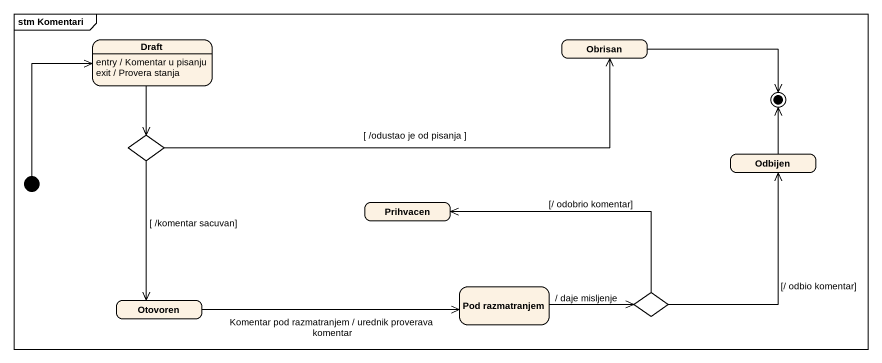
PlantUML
@startuml
mainframe stm Komentari
hide empty description
state Draft
Draft : entry / Komentar u pisanju
Draft : exit / Provera stanja
state Obrisan
state choice1 <<choice>>
state Odbijen
state Prihvacen
state Otovoren
state "Pod razmatranjem" as Pod_razmatranjem
state choice2 <<choice>>
[*] -up-> Draft
Draft --> choice1
choice1 -right-> Obrisan : [ /odustao je od pisanja ]
choice1 --> Otovoren : [ /komentar sacuvan]
Otovoren -right-> Pod_razmatranjem : Komentar pod razmatranjem / urednik proverava komentar
Pod_razmatranjem -right-> choice2 : / daje misljenje
choice2 -up-> Odbijen : [/ odbio komentar]
choice2 -left-> Prihvacen : [/ odobrio komentar]
Obrisan -right-> [*]
Odbijen -up-> [*]
@enduml
